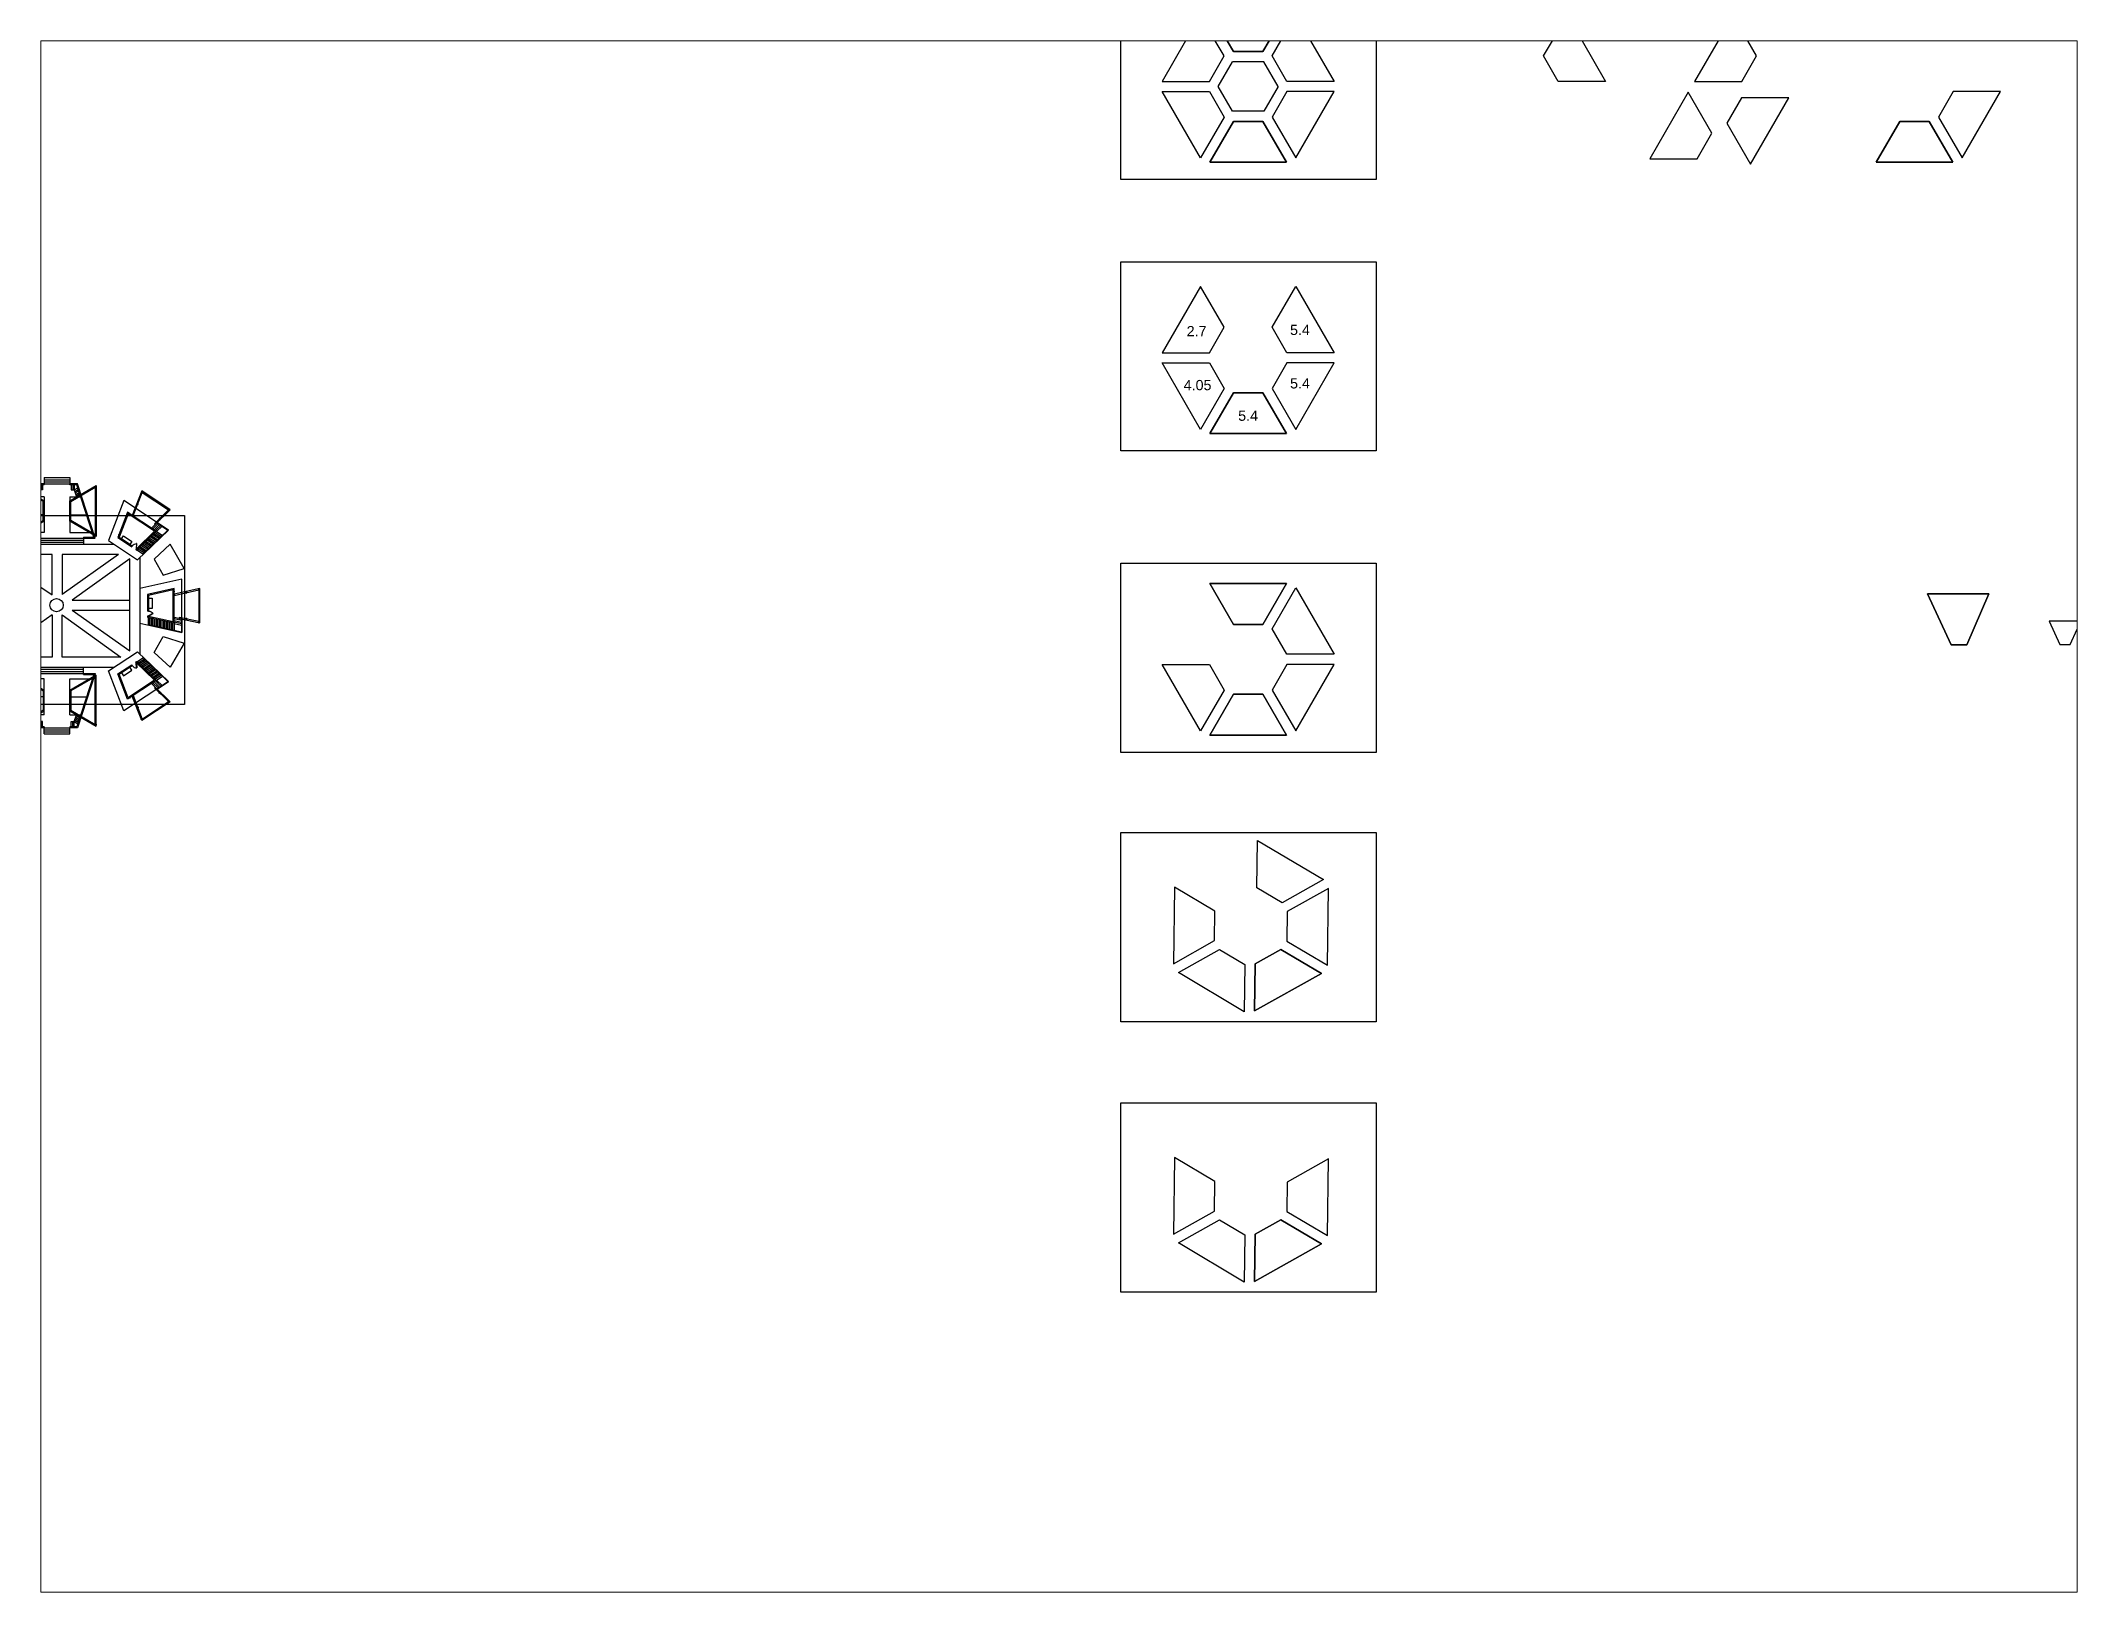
# Paper-space layout 'Layout2' of a CAD drawing. Header units: millimetres. Extents: x 1.05 to 9.45, y 0.8 to 7.2.
# The model-space entities are those that its viewports show. They can reach past a viewport. Long polylines and large blocks are cut down to what shows.
import ezdxf

# ---------------------------------------------------------------- set-up
doc = ezdxf.new("R2010")
doc.units = ezdxf.units.MM
doc.header["$LTSCALE"] = 10
doc.header["$MEASUREMENT"] = 0
doc.linetypes.add('ACAD_ISO02W100', pattern=[15, 12, -3])
doc.linetypes.add('BANKLINE1', pattern=[5.5, 4, -1.5])
doc.layers.add('High Rise', color=253, linetype='Continuous')
doc.layers.add('XL Transparent', color=253, linetype='Continuous')
doc.styles.get("Standard").update_dxf_attribs({"font": 'arial.ttf'})

# ---------------------------------------------------------------- blocks, each defined once
blk = doc.blocks.new('*U18')
for p, q in [((0, 0), (0, -6)), ((40, 0), (40, -6))]:
    blk.add_line(p, q)
blk.add_lwpolyline([(0, 0), (20, 35), (22, 34), (2, -1)], close=True)
blk.add_arc((0, 0), 40, 0, 60)
blk = doc.blocks.new('Module')
at = {"ltscale": 100, "transparency": 33554687}
for p, q in [((2220361, 557174), (2220037, 558643)), ((2220664, 557193), (2220344, 558643)), ((2220971, 557193), (2220651, 558643)), ((2220487, 557174), (2219002, 557174)), ((2220553, 556874), (2219068, 556874)), ((2220619, 556574), (2219134, 556574)), ((2220685, 556274), (2219200, 556274)), ((2220751, 555974), (2219267, 555974)), ((2220818, 555674), (2219333, 555674)), ((2220884, 555374), (2219399, 555374)), ((2220950, 555074), (2219465, 555074)), ((2221016, 554774), (2219531, 554774)), ((2221082, 554474), (2219598, 554474)), ((2221149, 554174), (2219664, 554174)), ((2221215, 553874), (2219730, 553874)), ((2221281, 553574), (2219796, 553574)), ((2221347, 553274), (2219862, 553274)), ((2221413, 552974), (2219929, 552974)), ((2221480, 552674), (2219995, 552674)), ((2221546, 552374), (2220061, 552374)), ((2221612, 552074), (2220076, 552074)), ((2221630, 551993), (2221546, 552374))]:
    blk.add_line(p, q, dxfattribs=at)
at = {"ltscale": 10, "transparency": 33554687}
for p, q in [((2222779, 557118), (2221279, 557118)), ((2222779, 557068), (2221279, 557068)), ((2222779, 557193), (2222779, 556993)), ((2224886, 557193), (2224886, 556993)), ((2224886, 557118), (2226386, 557118)), ((2224886, 557068), (2226386, 557068)), ((2226386, 557193), (2226386, 556993)), ((2221791, 552193), (2221791, 551993)), ((2222791, 552193), (2222791, 551993)), ((2225453, 552193), (2225453, 551993)), ((2225874, 552093), (2225453, 552093)), ((2225874, 552193), (2225874, 551993))]:
    blk.add_line(p, q, dxfattribs=at)
at = {"ltscale": 100, "transparency": 33554687}
blk.add_lwpolyline([(2227240, 550493), (2220425, 550493), (2218615, 558693), (2229050, 558693)], close=True, dxfattribs=at)
at = {"ltscale": 10, "transparency": 33554687}
for points in [[(2221586, 557193), (2221255, 558693), (2218615, 558693), (2220076, 552074)], [(2221266, 558643), (2218678, 558643), (2220127, 552074)], [(2220959, 558643), (2221279, 557193), (2221279, 556993)]]:
    blk.add_lwpolyline(points, dxfattribs=at)
at = {"ltscale": 100, "transparency": 33554687}
for points in [[(2221791, 551993), (2221630, 551993), (2220483, 557193), (2221586, 557193), (2226079, 557193), (2227183, 557193), (2226035, 551993)], [(2221791, 552193), (2220731, 556993), (2226934, 556993), (2225874, 552193), (2222791, 552193)], [(2226035, 551993), (2222791, 551993)]]:
    blk.add_lwpolyline(points, dxfattribs=at)
at = {"ltscale": 10, "transparency": 33554687}
blk.add_lwpolyline([(2223333, 552193), (2225333, 552193), (2225333, 552893), (2223333, 552893)], close=True, dxfattribs=at)
at = {"ltscale": 100, "transparency": 33554687}
for centre in [(2220671, 562041), (2226994, 562041), (2221213, 559583), (2226452, 559583)]:
    blk.add_circle(centre, 151, dxfattribs=at)
at = {"transparency": 33554687}
for p in [(2221348, 557193), (2226646, 557193), (2221438, 552865), (2226156, 552543)]:
    blk.add_point(p, dxfattribs=at)
at = {"layer": 'High Rise', "linetype": 'ACAD_ISO02W100', "transparency": 33554687}
blk.add_lwpolyline([(2225874, 557193), (2226934, 561993), (2220731, 561993), (2221570, 558193), (2221365, 558193), (2220483, 562193), (2227183, 562193), (2226079, 557193), (2225874, 557193)], dxfattribs=at)
at = {"transparency": 33554687, "xscale": 25, "yscale": 25, "zscale": 25}
blk.add_blockref('*U18', (2221791, 552191), dxfattribs=at)

msp = doc.modelspace()

# ---------------------------------------------------------------- linework, layer by layer
for p, q in [((1921820, 794836), (1926439, 786836)), ((1932201, 786836), (1936820, 794836)), ((1926439, 786836), (1932201, 786836)), ((1923464, 780007), (1926253, 784836)), ((1932387, 784836), (1926253, 784836)), ((1935175, 780007), (1932387, 784836)), ((1921820, 765177), (1926439, 773177)), ((1926439, 773177), (1932201, 773177)), ((1932201, 773177), (1936820, 765177)), ((1936820, 765177), (1921820, 765177))]:
    msp.add_line(p, q)
at = {"ltscale": 10, "transparency": 33554687}
for p, q in [((1692811, 701056), (1692118, 701456)), ((1692811, 702056), (1692811, 701056)), ((1693111, 702056), (1693111, 701056)), ((1693411, 702056), (1693411, 701056)), ((1693711, 703456), (1698711, 703456)), ((1693711, 703456), (1693711, 702256)), ((1693711, 703056), (1698711, 703056)), ((1693711, 702656), (1698711, 702656)), ((1693711, 702056), (1693711, 702256)), ((1693711, 702256), (1698711, 702256)), ((1698711, 703456), (1698711, 702256)), ((1698711, 702056), (1698711, 702256)), ((1699011, 702056), (1699011, 701056)), ((1699311, 702056), (1699311, 701056)), ((1699611, 702056), (1699611, 701056)), ((1699611, 701056), (1700305, 701456)), ((1693711, 699710), (1691550, 699710)), ((1692432, 699889), (1691739, 700289)), ((1692527, 700181), (1691833, 700581)), ((1692622, 700472), (1691928, 700873)), ((1692717, 700764), (1692023, 701164)), ((1693711, 699710), (1693711, 696210)), ((1698711, 699710), (1700872, 699710)), ((1698711, 699710), (1698711, 696210)), ((1699706, 700764), (1700400, 701164)), ((1699801, 700472), (1700494, 700873)), ((1699896, 700181), (1700589, 700581)), ((1699990, 699889), (1700684, 700289)), ((1693711, 696210), (1690413, 696210)), ((1693711, 696210), (1693711, 692710)), ((1698711, 696210), (1702010, 696210)), ((1698711, 696210), (1698711, 692710)), ((1684953, 690419), (1707356, 690419)), ((1693711, 692710), (1689276, 692710)), ((1691090, 691819), (1691090, 691619)), ((1691090, 691619), (1701436, 691619)), ((1691090, 691619), (1691090, 690419)), ((1691090, 691219), (1701436, 691219)), ((1691090, 690819), (1701436, 690819)), ((1691090, 690419), (1701436, 690419)), ((1698711, 692710), (1703147, 692710)), ((1701436, 691819), (1701436, 691619)), ((1701436, 691619), (1701436, 690419)), ((1682347, 686903), (1692877, 679497)), ((1683668, 688419), (1695263, 680553)), ((1695263, 688419), (1683668, 688419)), ((1695263, 680553), (1695263, 688419)), ((1708251, 688419), (1697263, 680588)), ((1708251, 688419), (1697263, 688419)), ((1697263, 688419), (1697263, 680588)), ((1710468, 687544), (1699178, 679497)), ((1710468, 669569), (1710468, 687544)), ((1712468, 687836), (1712468, 668930)), ((1682347, 679497), (1692877, 679497)), ((1692926, 677497), (1682347, 669956)), ((1682347, 677497), (1692926, 677497)), ((1699178, 679497), (1710468, 679497)), ((1699178, 677497), (1710468, 677497)), ((1699197, 677497), (1710468, 669569)), ((1695263, 676595), (1683534, 668346)), ((1695263, 676595), (1695263, 668346)), ((1697263, 676581), (1708730, 668346)), ((1697263, 668346), (1697263, 676581)), ((1695263, 668346), (1683534, 668346)), ((1684953, 666346), (1707471, 666346)), ((1691090, 666346), (1701436, 666346)), ((1691090, 665146), (1691090, 666346)), ((1691090, 665946), (1701436, 665946)), ((1691090, 665546), (1701436, 665546)), ((1708730, 668346), (1697263, 668346)), ((1701436, 665146), (1701436, 666346)), ((1707471, 666346), (1707471, 666404)), ((1693711, 664056), (1689276, 664056)), ((1691090, 664946), (1691090, 665146)), ((1691090, 665146), (1701436, 665146)), ((1693711, 660556), (1693711, 664056)), ((1698711, 660556), (1698711, 664056)), ((1698711, 664056), (1703147, 664056)), ((1701436, 664946), (1701436, 665146)), ((1693711, 660556), (1690413, 660556)), ((1693711, 657056), (1693711, 660556)), ((1698711, 657056), (1698711, 660556)), ((1698711, 660556), (1702010, 660556)), ((1693711, 657056), (1691550, 657056)), ((1692432, 656877), (1691739, 656476)), ((1692527, 656585), (1691833, 656185)), ((1692622, 656293), (1691928, 655893)), ((1692717, 656002), (1692023, 655601)), ((1692811, 655710), (1692118, 655310)), ((1692811, 654710), (1692811, 655710)), ((1693111, 654710), (1693111, 655710)), ((1693411, 654710), (1693411, 655710)), ((1693711, 654710), (1693711, 654510)), ((1693711, 654510), (1698711, 654510)), ((1693711, 653310), (1693711, 654510)), ((1693711, 654110), (1698711, 654110)), ((1693711, 653710), (1698711, 653710)), ((1698711, 657056), (1700872, 657056)), ((1698711, 654710), (1698711, 654510)), ((1698711, 653310), (1698711, 654510)), ((1699011, 654710), (1699011, 655710)), ((1699311, 654710), (1699311, 655710)), ((1699611, 654710), (1699611, 655710)), ((1699611, 655710), (1700305, 655310)), ((1699706, 656002), (1700400, 655601)), ((1699801, 656293), (1700494, 655893)), ((1699896, 656585), (1700589, 656185)), ((1699990, 656877), (1700684, 656476)), ((1693711, 653310), (1698711, 653310))]:
    msp.add_line(p, q, dxfattribs=at)
for points in [[(1904380, 761816), (1904380, 798816), (1954380, 798816), (1954380, 761816)], [(1924614, 785997), (1919995, 793997), (1912495, 781007), (1921732, 781007)], [(1932201, 786836), (1926439, 786836), (1921820, 794836), (1936820, 794836)], [(1934026, 785997), (1938645, 793997), (1946145, 781007), (1936907, 781007)], [(1990022, 781007), (1987140, 785997), (1991759, 793997), (1999259, 781007)], [(2025917, 781007), (2028798, 785997), (2024179, 793997), (2016679, 781007)], [(1921732, 779007), (1924614, 774017), (1919995, 766017), (1912495, 779007)], [(1936907, 779007), (1934026, 774017), (1938645, 766017), (1946145, 779007)], [(2017185, 765882), (2020066, 770873), (2015447, 778873), (2007947, 765882)], [(2035123, 777814), (2025885, 777814), (2023004, 772824), (2027623, 764824)], [(2076525, 779007), (2067287, 779007), (2064406, 774017), (2069025, 766017)], [(1932201, 773177), (1926439, 773177), (1921820, 765177), (1936820, 765177)], [(2052200, 765177), (2056818, 773177), (2062581, 773177), (2067200, 765177)], [(2067200, 765177), (2062581, 773177), (2056818, 773177), (2052200, 765177)], [(1904380, 708706), (1904380, 745706), (1954380, 745706), (1954380, 708706)], [(1921732, 727897), (1924614, 732887), (1919995, 740887), (1912495, 727897)], [(1936907, 727897), (1934026, 732887), (1938645, 740887), (1946145, 727897)], [(1912495, 725897), (1921732, 725897), (1924614, 720906), (1919995, 712906)], [(1946145, 725897), (1936907, 725897), (1934026, 720906), (1938645, 712906)], [(1921820, 712067), (1926439, 720067), (1932201, 720067), (1936820, 712067)], [(1936820, 712067), (1932201, 720067), (1926439, 720067), (1921820, 712067)], [(1904380, 649698), (1904380, 686698), (1954380, 686698), (1954380, 649698)], [(1921820, 682719), (1926439, 674719), (1932201, 674719), (1936820, 682719)], [(1936820, 682719), (1932201, 674719), (1926439, 674719), (1921820, 682719)], [(1936907, 668889), (1934026, 673880), (1938645, 681880), (1946145, 668889)], [(2062268, 680719), (2066887, 670719), (2069984, 670719), (2074268, 680719)], [(2074268, 680719), (2069984, 670719), (2066887, 670719), (2062268, 680719)], [(2090180, 670808), (2092293, 675340), (2086067, 675340), (2088180, 670808)], [(1912495, 666889), (1921732, 666889), (1924614, 661899), (1919995, 653899)], [(1946145, 666889), (1936907, 666889), (1934026, 661899), (1938645, 653899)], [(1921820, 653060), (1926439, 661060), (1932201, 661060), (1936820, 653060)], [(1936820, 653060), (1932201, 661060), (1926439, 661060), (1921820, 653060)], [(1904380, 596989), (1904380, 633989), (1954380, 633989), (1954380, 596989)], [(1935983, 620268), (1931030, 623213), (1931146, 632449), (1944041, 624786)], [(1922747, 612848), (1922819, 618610), (1914879, 623330), (1914689, 608331)], [(1945019, 623041), (1936961, 618524), (1936888, 612762), (1944829, 608042)], [(1915667, 606586), (1923725, 611103), (1928678, 608159), (1928561, 598923)], [(1930563, 599083), (1930680, 608320), (1935707, 611138), (1943648, 606418)], [(1943648, 606418), (1935707, 611138), (1930680, 608320), (1930563, 599083)], [(1904380, 544082), (1904380, 581082), (1954380, 581082), (1954380, 544082)], [(1922747, 559941), (1922819, 565703), (1914879, 570423), (1914689, 555424)], [(1945019, 570134), (1936961, 565617), (1936888, 559855), (1944829, 555136)], [(1915667, 553680), (1923725, 558197), (1928678, 555253), (1928561, 546016)], [(1930563, 546176), (1930680, 555413), (1935707, 558231), (1943648, 553511)], [(1943648, 553511), (1935707, 558231), (1930680, 555413), (1930563, 546176)]]:
    msp.add_lwpolyline(points, close=True)
msp.add_lwpolyline([(1935175, 780007), (1932387, 775177), (1926253, 775177), (1923464, 780007)])
for points in [[(1693711, 702256), (1692167, 702256), (1691503, 700212)], [(1693711, 702056), (1692313, 702056), (1691680, 700110)], [(1701436, 691619), (1703711, 691619), (1700255, 702256), (1698711, 702256)], [(1701436, 691819), (1703436, 691819), (1700110, 702056), (1698711, 702056)], [(1691440, 700018), (1688711, 691619), (1691090, 691619)], [(1691617, 699916), (1688987, 691819), (1691090, 691819)], [(1693411, 701056), (1692811, 701056), (1692374, 699710)], [(1699011, 701056), (1699611, 701056), (1700049, 699710)], [(1691440, 656748), (1688711, 665146), (1691090, 665146)], [(1691617, 656850), (1688987, 664946), (1691090, 664946)], [(1701436, 665146), (1703711, 665146), (1700255, 654510), (1698711, 654510)], [(1701436, 664946), (1703436, 664946), (1700110, 654710), (1698711, 654710)], [(1693711, 654510), (1692167, 654510), (1691503, 656553)], [(1693711, 654710), (1692313, 654710), (1691680, 656656)], [(1693411, 655710), (1692811, 655710), (1692374, 657056)], [(1699011, 655710), (1699611, 655710), (1700049, 657056)]]:
    msp.add_lwpolyline(points, dxfattribs=at)
at = {"ltscale": 100, "transparency": 33554687}
for points in [[(1715220, 687508), (1717021, 684389), (1721121, 685686), (1718394, 690410)], [(1715220, 669258), (1717021, 672377), (1721121, 671080), (1718394, 666355)]]:
    msp.add_lwpolyline(points, close=True, dxfattribs=at)
for centre in [(1703760, 701661), (1703760, 655105)]:
    msp.add_circle(centre, 151, dxfattribs=at)
at = {"ltscale": 10, "transparency": 33554687}
msp.add_circle((1696154, 678497), 1300, dxfattribs=at)
at = {"layer": 'High Rise', "linetype": 'BANKLINE1', "ltscale": 10, "transparency": 33554687}
for points in [[(1691617, 699916), (1688715, 701591), (1688715, 692284), (1693511, 695053), (1693511, 698822), (1692311, 699515), (1692374, 699710), (1693711, 698938), (1693711, 694938), (1688515, 691938), (1688515, 701938), (1691680, 700110)], [(1703908, 691938), (1698711, 694938), (1698711, 698938), (1703908, 701938)], [(1703708, 692284), (1698911, 695053), (1698911, 698822), (1703708, 701591)], [(1691617, 656850), (1688715, 655175), (1688715, 664482), (1693511, 661713), (1693511, 657944), (1692311, 657251), (1692374, 657056), (1693711, 657828), (1693711, 661828), (1688515, 664828), (1688515, 654828), (1691680, 656656)], [(1703908, 664828), (1698711, 661828), (1698711, 657828), (1703908, 654828)], [(1703708, 664482), (1698911, 661713), (1698911, 657944), (1703708, 655175)]]:
    msp.add_lwpolyline(points, close=True, dxfattribs=at)
at = {"layer": 'XL Transparent', "transparency": 33554687}
msp.add_lwpolyline([(1671168, 659049), (1671168, 696049), (1721168, 696049), (1721168, 659049)], close=True, dxfattribs=at)

# ---------------------------------------------------------------- block references
at = {"transparency": 33554687, "xscale": -1}
for p, rotation in [((3260152, -996826), 326.5142545960086), ((1161975, -1545450), 270)]:
    msp.add_blockref('Module', p, dxfattribs=dict(at, rotation=rotation))
at = {"transparency": 33554687, "rotation": 213.4857454039914}
msp.add_blockref('Module', (3260152, 2353591), dxfattribs=at)

# ---------------------------------------------------------------- texts
at = {"char_height": 2000, "attachment_point": 1}
for s, insert in [('5.4', (1937523, 733375)), ('2.7', (1917296, 733132)), ('4.05', (1916710, 722574)), ('5.4', (1937523, 722913)), ('5.4', (1927373, 716581))]:
    msp.add_mtext_dynamic_manual_height_columns(s, width=4229.97, gutter_width=1, heights=[0], dxfattribs=dict(at, insert=insert))

psp = doc.layouts.new('Layout2')

# ---------------------------------------------------------------- viewports
at = {"layer": '0', "ltscale": 10, "transparency": 33554687}
psp.add_viewport(center=(5.25, 4), size=(8.4, 6.4), view_center_point=(1892309.4684, 637145.4425), view_height=303636.99548, dxfattribs=at)

doc.saveas('drawing.dxf')
